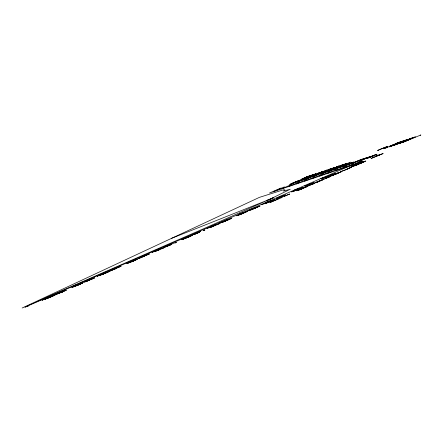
<?xml version="1.0" encoding="UTF-8"?>
<svg xmlns="http://www.w3.org/2000/svg" width="443" height="443" viewBox="0 0 443 443"><rect width="100%" height="100%" fill="white"/><g stroke="black" fill="none" stroke-linecap="round" stroke-linejoin="round"><path stroke-width="0.66" d="M243.489 213.155L247.493 211.372M403.567 140.835L395.538 144.23A12.216 0.343 -22.9 0 0 394.707 144.54L393.201 145.132M400.073 143.111L401.967 142.22M296.821 182.007L301.788 179.819M393.86 145.321L397.482 143.659M305.963 178.955L312.409 176.104L308.921 177.482M344.239 166.092L350.668 163.229L346.969 164.691M308.55 177.255L303.931 179.293M346.803 164.375L341.902 166.535M411.159 138.415L408.13 139.75M219.545 223.194L223.538 221.378M298.61 190.18L303.051 188.125L301.489 188.746M344.023 165.339L339.067 167.637L341.481 166.712M128.431 262.826L130.198 262.007M183.385 238.938L185.152 238.118M238.334 215.049L240.499 214.063M291.405 183.673L294.097 182.433M329.631 170.782L332.172 169.63M353.879 164.824L359.362 162.509A21.546 0.604 -22.9 0 1 359.55 162.443L360.873 161.994A16.928 0.471 -22.9 0 1 361.067 161.933L359.129 162.891M245.721 212.142L244.386 212.767M45.003 299.258L48.204 297.79M99.968 275.385L103.158 273.901M325.4 177.366L331.181 174.835M84.646 282.025L87.847 280.557M360.569 160.344L363.155 159.175M298.621 181.248L300.775 180.251M339.033 167.376L336.863 168.373L342.118 166.142M101.89 274.555L104.426 273.403M156.844 250.666L159.668 249.392M211.793 226.805L214.617 225.504M266.73 202.922L267.118 202.706M342.101 166.131L335.085 169.115L341.619 166.657M270.02 199.184L290.315 189.222L283.337 191.049L284.96 189.809L283.448 189.798L259.393 197.373L22.15 308.007L204.173 228.477L270.02 199.184L171.579 238.323M304.225 187.826L307.187 186.564L306.711 186.78M47.274 298.277L49.478 297.292M47.357 298.233L46.941 298.466L49.865 297.319M267.04 202.739L269.283 201.742M203.464 230.526L204.843 229.983M218.493 223.997L219.988 223.399A10.56 0.293 -22.9 0 1 218.56 224.042M300.647 180.473L298.881 181.342L303.366 179.531M170.727 244.542L171.28 244.353L166.479 246.469L168.495 245.749M195.895 233.638L196.648 233.295L194.798 234.164L196.858 233.422M167.532 245.965L169.796 245.156M174.553 243.107L176.48 242.31A11.28 0.316 -22.9 0 1 174.985 242.98M163.074 248.097L165.04 247.288M272.977 200.325L274.942 199.511A10.56 0.293 -22.9 0 1 273.508 200.153A11.103 0.31 -22.9 0 1 271.537 201.022L271.398 201.078M301.268 180.212L303.854 179.005L301.561 179.875M162.869 248.191L161.784 248.673M411.364 138.432L412.782 137.729L412.289 137.856A13.445 0.377 -22.9 0 0 411.076 138.288A14.647 0.41 -22.9 0 0 409.686 138.814M306.207 187.007L305.919 187.134M340.673 172.022L341.559 171.618L336.42 173.828M327.682 177.626L329.221 176.912L323.163 179.271L323.689 179.094M195.734 233.522L197.678 232.625M173.7 243.489L173.13 243.739M405.578 141.195L415.357 136.843L403.124 142.225L420.85 134.993L420.18 135.22M297.895 190.257L296.716 190.789L301.284 188.834M298.095 190.169L301.65 188.629M340.296 172.189L338.662 172.908M60.763 292.386L58.232 293.532L61.555 292.242M195.834 233.483L196.919 233.007M411.198 138.509L404.747 141.129A12.299 0.343 -22.9 0 0 403.911 141.439L402.327 142.07M332.61 174.409L335.534 173.174M106.946 272.511L110.091 271.177M199.09 232.215L199.643 232.027L196.72 233.323L198.42 232.725M167.858 245.638L166.474 246.264L168.467 245.511M106.719 272.611L105.777 273.021M332.388 174.509L331.58 174.919M320.4 180.794L322.46 179.841L314.22 183.247L319.597 180.833M59.489 292.884L56.283 294.357L61.638 292.203M223.405 221.494L221.45 222.386L222.923 221.854M189.227 236.745L190.579 236.047A17.853 0.498 -22.9 0 0 190.379 236.108L189.056 236.556A21.546 0.604 -22.9 0 0 188.868 236.623L185.833 237.83M332.909 174.337L331.851 174.802M317.504 181.774L315.87 182.533L321.651 180.074L319.508 180.921M303.461 188.159L304.025 187.965M281.006 188.015L269.482 193.021L353.165 164.846M273.785 191.487L284.423 186.863M315.183 174.021L315.117 174.049A10.012 0.277 -22.9 0 1 314.115 174.481L313.954 174.553M281.299 188.956L291.937 184.332M288.814 186.425L299.451 181.802M330.284 168.927L330.146 168.988A10.012 0.277 -22.9 0 1 329.143 169.42L329.06 169.459M296.328 183.895L306.966 179.271M338.485 166.169L338.341 166.23A10.012 0.277 -22.9 0 1 337.344 166.662L337.101 166.767M304.524 181.137L315.161 176.513M345.928 163.672L345.856 163.7A10.012 0.277 -22.9 0 1 344.859 164.131L344.776 164.17M343.868 164.552L346.509 163.461L346.066 163.611M312.038 178.607L322.676 173.983M319.553 176.076L330.19 171.452M327.067 173.545L337.704 168.921M391.739 145.697L389.264 146.86L389.807 146.733M335.268 170.788L345.9 166.164M409.681 138.82L407.649 139.7L408.258 139.462M342.782 168.257L353.414 163.633M401.895 142.557L404.038 141.627L400.118 143.1M360.929 161.102L25.018 307.126L28.778 305.864M167.404 245.782L168.556 245.333M48.453 297.685L49.909 297.054M59.611 292.834L61.882 291.904M87.974 280.502L89.503 279.893M89.121 280.059L86.584 281.233L89.835 279.943M103.28 273.852L104.808 273.242M168.346 245.428L164.392 247.155L167.421 245.992M268.901 201.853L269.194 201.726M60.863 292.341L61.328 292.087L60.004 292.535M269.1 201.77L269.754 201.537M49.339 297.297L49.948 297.087M51.128 296.777L55.137 295.06A10.56 0.293 -22.9 0 1 53.703 295.702A11.103 0.31 -22.9 0 1 51.731 296.572L50.901 296.876M90.771 279.544L94.78 277.827A10.543 0.293 -22.9 0 1 93.346 278.47A11.103 0.31 -22.9 0 1 91.374 279.339L90.239 279.777M134.068 260.722L135.624 259.936A17.853 0.498 -22.9 0 0 135.431 259.997L134.102 260.445A21.546 0.604 -22.9 0 0 133.913 260.512L130.879 261.713M216.444 224.966L216.583 224.906A11.103 0.31 -22.9 0 0 218.565 224.036M317.659 181.708L318.772 181.226M362.02 162.758L365.807 160.992L357.097 164.525A9.934 0.277 -22.9 0 0 355.829 165.095L364.063 161.745L361.865 162.769M326.397 178.175L326.862 178.025M338.397 173.025L332.97 175.24L337.422 173.185L335.96 173.761M328.922 177.145L331.059 176.153L328.678 176.929M391.911 145.62L392.875 145.204M269.571 201.565L269.853 201.443L268.53 201.886M185.252 238.074L185.545 237.952M298.632 189.189L300.509 188.264A17.853 0.498 -22.9 0 0 300.282 188.33L298.959 188.784A21.546 0.604 -22.9 0 0 298.77 188.851L296.445 189.754M60.669 292.374L61.234 292.181M89.032 280.042L89.552 279.821M104.338 273.392L107.317 272.163L97 276.393L97.582 276.199M130.303 261.963L130.596 261.835M270.928 201.227L270.629 201.355M89.314 279.921L90.245 279.572M104.72 273.226L104.997 273.104L103.673 273.553M161.357 248.916L161.634 248.794A11.103 0.31 -22.9 0 0 163.617 247.925A10.56 0.293 -22.9 0 0 165.051 247.283M188.923 236.878L192.544 235.261L181.641 239.68L182.45 239.475A23.485 0.653 -22.9 0 0 182.942 239.309L188.353 237.121M49.721 297.137L50.69 296.766M106.409 272.805L106.68 272.683A11.103 0.31 -22.9 0 0 108.662 271.814A10.56 0.293 -22.9 0 0 110.102 271.171M189.377 236.734L188.447 237.083M62.186 291.97L66.422 290.159A10.543 0.293 -22.9 0 1 64.988 290.802A11.103 0.31 -22.9 0 1 63.011 291.666L62.031 292.037M303.566 188.164L302.048 188.768M303.217 188.264L302.602 188.535M319.918 181.004L319.547 181.165M320.339 180.871L324.243 179.072L319.364 180.977M296.627 181.724L298.565 180.772A17.449 0.487 -22.9 0 0 298.327 180.844L297.17 181.237A21.353 0.598 -22.9 0 0 296.86 181.348L294.54 182.25M300.675 180.251L301.423 179.974M304.081 179.227L306.694 178.02L300.825 180.511L303.228 179.592M334.88 168.849L336.824 167.891A17.449 0.487 -22.9 0 0 336.58 167.969L335.429 168.357A21.353 0.598 -22.9 0 0 335.113 168.467L332.267 169.591M338.928 167.371L344.034 165.317M342.334 166.352L346.814 164.353M373.139 155.969L375.11 155A17.449 0.487 -22.9 0 0 374.839 155.089L373.742 155.454A21.353 0.598 -22.9 0 0 373.371 155.587L366.145 158.644L366.954 158.444A23.468 0.653 -22.9 0 0 367.446 158.273L372.856 156.086M251.774 209.107L247.925 210.851L249.702 210.231M252.073 209.03L252.51 208.841M223.709 221.362L224.036 221.218M331.32 175.029L330.987 175.118M168.135 245.466L168.777 245.184M197.141 232.913L198.093 232.448A12.088 0.338 -22.9 0 1 199.931 231.672L200.629 231.434L197.955 232.564M298.538 189.227L302.447 187.489L291.533 191.919L292.352 191.703A23.485 0.653 -22.9 0 0 292.845 191.537L297.989 189.46M214.761 225.393L213.576 225.775M159.812 249.276L158.627 249.664M168.777 245.239L169.315 244.957M133.875 260.811L127.994 263.197A23.485 0.653 -22.9 0 1 127.501 263.363L126.687 263.585L137.59 259.149L133.083 261.198M90.472 279.677L92.011 278.813L81.689 283.049L82.276 282.856M106.137 272.921L105.7 273.054M62.109 292.003L63.648 291.145L53.326 295.381L53.913 295.182M78.826 284.738L80.731 283.802A17.853 0.498 -22.9 0 0 80.476 283.885L79.153 284.334A21.546 0.604 -22.9 0 0 78.965 284.4L76.113 285.525M50.751 296.943L52.363 296.051L42.046 300.282L42.633 300.088M62.336 291.959L61.876 292.103M62.203 292.015L61.815 292.186M305.482 177.427L306.578 176.962M305.676 177.399L300.98 179.481L302.752 178.834M305.448 177.499L302.901 178.64L305.36 177.726A29.443 0.82 -22.9 0 0 307.697 176.774L309.989 175.838M296.533 181.768L300.537 179.985L289.633 184.404L290.442 184.199A23.468 0.653 -22.9 0 0 290.935 184.033L296.256 181.885L293.36 183.031A18.191 0.509 -22.9 0 1 292.873 183.203L291.981 183.507A19.043 0.532 -22.9 0 1 291.577 183.635L291.433 183.668M321.546 171.989L321.629 171.95A10.012 0.277 -22.9 0 0 322.631 171.519L323.279 171.28L320.588 172.454L327.122 169.985L320.145 173.019L319.63 173.191L322.255 172.056L317.786 173.556L320.643 172.371M311.163 176.879L313.816 175.649L313.179 175.838M324.929 171.989L325.245 171.906M325.123 171.956L320.427 174.038L322.415 173.307A10.128 0.282 -22.9 0 0 323.589 172.836A13.107 0.365 -22.9 0 0 324.498 172.471L332.543 169.171L323.257 173.152L330.201 170.134L327.139 171.336A28.369 0.792 -22.9 0 1 324.625 172.355L322.31 173.235L324.896 172.056M349.422 163.999L352.069 162.769L351.437 162.958M363.188 159.109L363.614 158.982M359.035 162.93L363.038 161.147L352.135 165.566L352.944 165.361A23.346 0.653 -22.9 0 0 353.436 165.195L359.035 162.93L358.525 163.196M280.059 196.88L280.142 196.847A10.632 0.299 -22.9 0 0 281.211 196.382L281.792 196.177L279.096 197.345L285.635 194.881L278.653 197.916L278.143 198.087L280.762 196.947L276.294 198.453L279.04 197.312M330.832 175.184L332.759 174.16L322.443 178.391L323.03 178.197M252.626 208.791L249.824 210.065L251.286 209.528M223.936 221.212L224.263 221.123M298.444 189.272L298.726 189.2M169.187 245.206L169.73 244.78A12.088 0.338 -22.9 0 1 171.568 243.999L172.266 243.766L169.47 244.94M335.34 174.027L331.087 175.849L335.656 173.889M360.668 163.284L361.344 162.996M327.471 177.715L327.931 177.571M361.815 162.841L361.2 163.107M50.79 296.976L50.402 297.142M78.926 284.749L78.389 284.976M313.799 174.614L312.957 174.974M303.987 179.315L303.062 179.708M307.597 177.986L304.203 179.459L309.042 177.377M311.019 176.94L315.56 174.93A10.46 0.293 -22.9 0 0 314.84 175.112M325.201 171.873L326.159 171.463M334.277 169.154L334.803 168.933M334.692 168.927L338.79 167.105L327.886 171.524L328.695 171.319A23.468 0.653 -22.9 0 0 329.193 171.153L334.509 169.004M342.24 166.435L341.542 166.734M392.758 145.321L390.87 146.184L394.829 144.728L392.692 145.658A14.226 0.399 -22.9 0 1 391.114 146.262A13.262 0.371 -22.9 0 1 389.818 146.727M349.278 164.06L353.819 162.049A10.46 0.293 -22.9 0 0 353.093 162.232A13.417 0.377 -22.9 0 0 351.62 162.758M397.365 143.77C390.388 146.86 404.869 140.946 397.293 144.108A14.226 0.399 -22.9 0 1 395.715 144.711A13.262 0.371 -22.9 0 1 394.42 145.177L393.871 145.337M363.598 158.932L364.412 158.588M363.498 159.031L358.68 161.136L360.668 160.432A10.128 0.282 -22.9 0 0 361.848 159.956A13.107 0.365 -22.9 0 0 362.751 159.591L370.797 156.29L361.51 160.272L362.081 160.084M373.061 156.052L372.535 156.274M372.951 156.047L377.043 154.225L370.641 156.612M308.339 184.587L308.5 184.515A10.632 0.299 -22.9 0 0 309.574 184.055L310.155 183.845L307.459 185.019L313.998 182.555L307.016 185.584L306.506 185.761L309.125 184.62L304.657 186.126L307.464 184.958M330.672 175.256L330.301 175.467M330.749 175.218L330.423 175.411M252.842 208.647L253.529 208.354M252.565 208.764L254.487 207.95M240.593 214.019L240.876 213.903M224.202 221.096L225.166 220.686M197.55 232.88L192.755 234.829L195.784 233.66M243.506 213.199L237.897 215.42A23.485 0.653 -22.9 0 1 237.398 215.591L236.59 215.791L247.465 211.366M335.268 174.01L336.021 173.689M318.899 181.442L318.683 181.586A17.028 0.476 -22.9 0 1 317.98 181.885L316.114 182.616M327.305 177.837L326.746 178.025M75.836 285.641L73.715 286.676A18.783 0.526 -22.9 0 0 74.086 286.56L74.917 286.278A18.54 0.515 -22.9 0 0 75.465 286.084L78.273 284.976M105.307 273.22L104.731 273.519M78.544 284.86L82.642 283.038L71.738 287.457L72.547 287.252A23.485 0.653 -22.9 0 0 73.045 287.086L78.455 284.899M89.918 279.91L84.679 282.041M50.358 297.109L49.782 297.408M50.275 297.142L45.02 299.274M307.082 176.746L306.03 177.25M303.289 179.614L303.748 179.415M321.103 172.177L320.472 172.443M328.756 169.586L325.3 171.031L329.769 169.525L327.144 170.666L327.659 170.489L334.637 167.46L328.102 169.924L330.794 168.75L330.356 168.899M326.53 171.308L325.483 171.806M344.471 164.298L341.01 165.737L345.479 164.237M346.116 165.051L342.461 166.585L346.947 164.646M363.736 158.926L366.444 157.786L364.367 158.66M298.167 189.388L297.679 189.643M298.194 189.427L295.271 190.534A18.54 0.515 -22.9 0 1 294.722 190.728L293.892 191.011A18.783 0.526 -22.9 0 1 293.521 191.127L296.361 189.787M224.618 220.968L227.331 219.828L225.249 220.703M269.997 201.626L269.338 201.964M360.945 163.168L358.586 164.154M238.373 215.06L238.572 215.01A18.783 0.526 -22.9 0 0 238.938 214.894L239.768 214.617A18.54 0.515 -22.9 0 0 240.322 214.423L243.24 213.316M105.146 273.292L99.985 275.385M307.425 176.602L306.916 176.873M306.661 176.978L307.198 176.696M336.752 166.917L333.496 168.268L337.965 166.762L335.345 167.903L335.855 167.731L342.838 164.696L336.298 167.161L338.995 165.992L338.552 166.142M326.109 171.541L328.191 170.666L327.299 170.981M341.315 166.828L341.758 166.596M397.548 143.693L399.309 142.989A12.299 0.343 -22.9 0 1 400.145 142.679L408.18 139.279L407.682 139.407A13.445 0.377 -22.9 0 0 406.475 139.838A14.735 0.41 -22.9 0 0 405.079 140.365L403.041 141.251L406.563 139.944L402.67 141.627A11.717 0.327 -22.9 0 1 402.427 141.721L401.098 142.209A13.434 0.377 -22.9 0 0 400.627 142.386L397.72 143.621M349.128 164.17L348.674 164.364M402.388 141.976L398.484 143.754L399.01 143.632A13.511 0.377 -22.9 0 0 400.228 143.194A14.265 0.399 -22.9 0 0 401.901 142.557M370.608 156.672L368.089 157.874A19.043 0.532 -22.9 0 0 368.443 157.763L369.384 157.448A18.191 0.509 -22.9 0 0 369.872 157.276L372.591 156.202M307.913 184.77L307.514 184.936M330.256 175.428L325.433 177.383M329.93 175.622L330.34 175.395M253.612 208.376L254.52 207.988M240.964 213.864L241.407 213.676M269.588 201.803L269.211 202.014M335.86 173.806L337.201 173.196M318.866 181.143L319.353 180.938M318.212 181.735L317.249 182.139M302.065 188.807L298.632 190.174M188.175 237.199L185.368 238.312A18.54 0.515 -22.9 0 1 184.82 238.506L183.989 238.783A18.783 0.526 -22.9 0 1 183.618 238.899L183.424 238.949M171.031 244.647L169.06 245.522M159.441 249.68L159.768 249.542M104.814 273.431L101.89 274.582M307.309 176.707L307.702 176.541M307.049 176.818L307.436 176.652M308.511 177.599L313.339 175.649M310.737 177.062L305.969 178.972M326.497 171.375L327.023 171.153M334.332 169.082L331.619 170.151A18.191 0.509 -22.9 0 1 331.131 170.322L330.185 170.644A19.043 0.532 -22.9 0 1 329.83 170.754L329.67 170.793M393.03 145.204L393.329 145.016M346.548 164.868L351.592 162.775M397.637 143.654L397.93 143.466M348.99 164.181L344.255 166.092M402.15 142.142L407.078 140.149A11.44 0.321 -22.9 0 0 407.278 140.077L411.165 138.393M358.581 163.124L355.801 164.215A18.938 0.526 -22.9 0 1 355.375 164.37L354.433 164.685M330.018 175.533L327.349 176.574L330.439 175.157L329.121 175.55M336.237 173.949C330.284 176.259 344.294 170.422 337.361 173.13M301.589 188.701L302.065 188.502M301.866 188.895L300.542 189.377L304.911 187.356L302.99 188.07M159.308 249.791L158.467 250.14M133.138 261.126L130.419 262.195A18.54 0.515 -22.9 0 1 129.871 262.389L129.035 262.671A18.783 0.526 -22.9 0 1 128.669 262.788L128.487 262.832M307.852 176.425L308.743 176.109L307.946 176.38M301.91 179.769L308.561 177.228M300.382 180.617L296.832 182.012M310.598 177.117L307.885 178.169L312.93 175.926M393.118 145.171L397.82 143.272A11.717 0.327 -22.9 0 0 398.069 143.178L401.956 141.494L398.44 142.801L400.472 141.921A14.608 0.41 -22.9 0 1 401.862 141.389A13.473 0.377 -22.9 0 1 403.075 140.957L403.573 140.819M360.142 163.506L359.583 163.738M254.803 207.817L255.689 207.501L254.897 207.773M346.426 169.459L349.693 168.03L347.057 168.888L348.719 168.163L351.548 167.244L346.963 169.281M199.151 232.42L198.287 232.774M351.183 163.046L346.11 165.3L348.713 164.298M346.099 169.597L346.725 169.381M268.846 202.169L267.915 202.556M302.314 188.347L302.824 188.137M170.633 244.813L169.924 245.106M313.129 174.902L310.272 176.087L314.74 174.586M359.19 163.904L358.775 164.076M345.568 169.819L340.628 171.679L346.227 169.586M241.496 213.637L243.816 212.734A21.546 0.604 -22.9 0 1 244.004 212.668L245.333 212.219A17.853 0.498 -22.9 0 1 245.527 212.158L245.721 212.108M316.695 182.372L316.186 182.582M214.074 225.924L211.843 226.794M159.126 249.813L156.844 250.694M268.873 202.102L266.797 202.905M360.58 160.355L362.889 159.474A28.369 0.792 -22.9 0 0 365.403 158.456L367.696 157.514M227.53 220.038L231.678 218.338L222.397 222.314L229.341 219.296L228.461 219.656M158.24 250.24L157.786 250.422M309.878 175.932L310.748 175.578L303.809 178.595L313.09 174.614L304.95 177.953A12.83 0.36 -22.9 0 1 304.142 178.28A10.195 0.282 -22.9 0 1 302.962 178.75L302.89 178.778M368.454 157.254L367.579 157.614M256.635 207.352L254.642 208.171A28.369 0.792 -22.9 0 1 252.122 209.19M256.824 207.33L257.699 206.97L250.755 209.988L260.041 206.006L251.995 209.306A13.489 0.377 -22.9 0 1 251.087 209.672A10.25 0.288 -22.9 0 1 249.979 210.12L249.841 210.17M228.272 219.684L223.632 221.633A13.489 0.377 -22.9 0 1 222.724 222.004A10.25 0.288 -22.9 0 1 221.616 222.447L221.478 222.502M226.279 220.498L226.827 220.276M300.221 180.644L298.643 181.242M157.581 250.505L154.984 251.486L162.265 248.274L151.949 252.51L152.536 252.311M321.967 172.776L314.746 175.694L323.689 172.078L312.287 176.685L315.316 175.666M267.295 202.805L264.842 203.725L272.168 200.502L261.852 204.732L262.433 204.539M223.604 221.583L223.77 221.517A28.369 0.792 -22.9 0 0 226.284 220.498M212.347 226.694L209.932 227.602L217.22 224.385L206.903 228.621L207.485 228.422M221.339 222.558L219.595 223.194M397.698 142.934L395.078 143.82L399.868 142.059L383.704 148.759L387.841 147.22M394.154 144.479L390.023 146.018L392.642 145.132M315.327 173.961L315.765 173.811L313.074 174.979L316.402 173.861M319.098 172.687L319.608 172.515L312.116 175.721L312.631 175.55M349.837 162.337L350.352 162.166L342.86 165.372L343.369 165.2M343.812 164.63L347.146 163.511M317.52 174.763L318.916 174.293L313.395 176.502L313.937 176.32M353.686 162.587L362.629 158.971L351.227 163.578L354.256 162.559M356.46 161.651L357.855 161.18L352.335 163.389L352.877 163.212M320.704 178.557L324.802 177.178M329.221 176.641L329.747 176.464L325.455 178.169L326.524 177.815M294.119 190.113L298.217 188.735M265.756 202.445L269.853 201.067M278.403 198.691L279.018 198.486L270.158 202.451L282.246 197.401L281.648 197.6M239.165 214.002L243.262 212.623M210.802 226.334L214.905 224.955M184.216 237.891L188.314 236.512M155.853 250.217L159.951 248.839M140.542 257.544L149.485 253.933L138.083 258.535L141.112 257.516M143.316 256.613L144.711 256.143L139.191 258.352L139.733 258.169M129.262 261.78L133.36 260.401M112.179 269.876L121.122 266.26L109.72 270.867L112.755 269.842M114.953 268.94L116.348 268.469L110.833 270.679L111.37 270.496M100.904 274.106L105.002 272.727M88.367 280.203L89.691 279.76M74.313 285.669L78.411 284.284M45.95 297.995L50.048 296.616M48.724 297.436L50.048 296.993M354.483 164.663A10.975 0.305 -22.9 0 1 353.885 164.846M335.545 173.169A10.56 0.293 -22.9 0 1 334.1 173.811M204.849 229.978A11.28 0.316 -22.9 0 1 203.348 230.653M313.367 175.638A13.417 0.377 -22.9 0 1 314.851 175.107M379.535 149.612L377.58 150.758L378.172 150.127L387.553 146.423L379.535 149.612M266.254 200.757L273.818 197.584L266.321 200.718M378.82 155.283L371.046 158.461L379.662 154.895L376.334 156.014L377.962 155.31L383.156 153.56L378.82 155.283M305.532 187.007L304.623 187.339L307.403 186.138A11.086 0.31 -22.9 0 1 309.557 185.24L309.009 185.423L314.364 183.463L305.532 187.007M384.762 147.774L383.173 148.466L386.839 147.076L384.762 147.774M352.024 166.585L350.402 167.288L357.219 164.835L352.024 166.585M289.085 194.211L283.692 196.554L289.694 194.006L289.085 194.211"/></g></svg>
